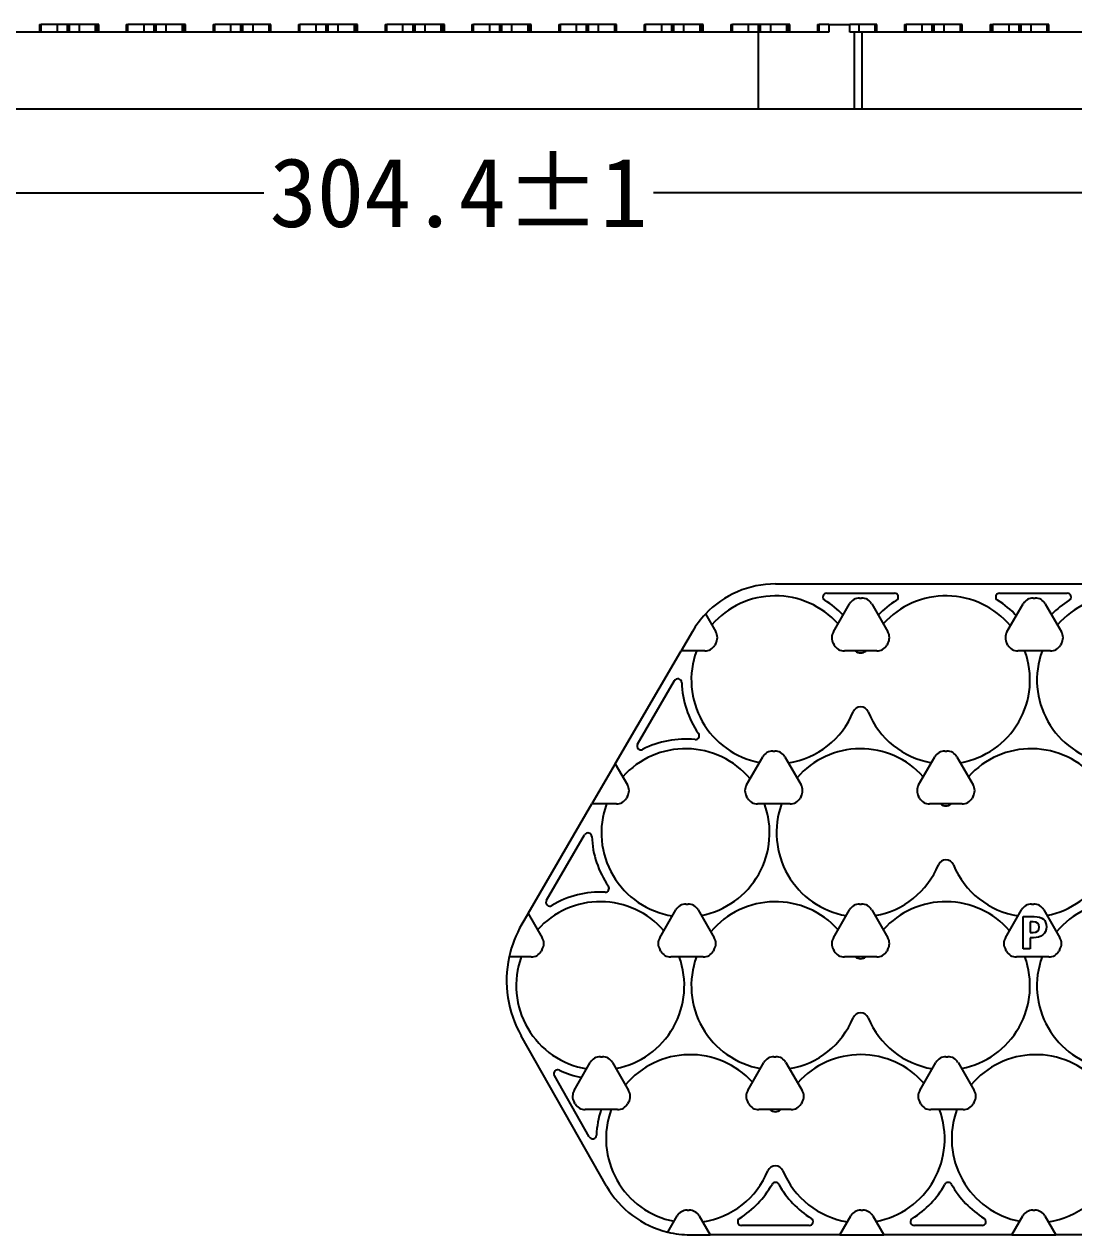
# Model space of a CAD drawing. Header units: millimetres. Extents: x -12 to 988, y -34 to 673.
# Drawn here: x 550.9 to 686.9, y 213.4 to 370.4 of the extents above; entities that cross this region are included whole.
import ezdxf

# ---------------------------------------------------------------- set-up
doc = ezdxf.new("R2010")
doc.units = ezdxf.units.MM
doc.dimstyles.new('副本 Standard', dxfattribs={"dimtxt": 9, "dimasz": 5, "dimexe": 1, "dimexo": 0.5, "dimgap": 0.5, "dimtad": 0, "dimtoh": 1, "dimdec": 1, "dimzin": 0, "dimdsep": 46, "dimtxsty": 'Standard', "dimcen": 0.09, "dimclrd": 3, "dimclre": 3, "dimclrt": 3, "dimadec": 0, "dimazin": 0, "dimtfac": 1, "dimtdec": 1, "dimtofl": 0, "dimtmove": 0, "dimatfit": 3, "dimfxl": 0, "dimtolj": 1, "dimtzin": 0, "dimarcsym": 0})

# ---------------------------------------------------------------- blocks, each defined once
blk = doc.blocks.new('*D6')
at = {"color": 3, "lineweight": -2, "transparency": 16777216}
for p, q in [((454.96, 360.98), (454.96, 347.5)), ((759.39, 360.98), (759.39, 347.5)), ((459.96, 348.5), (581.93, 348.5)), ((754.39, 348.5), (632.43, 348.5))]:
    blk.add_line(p, q, dxfattribs=at)
at = {"color": 3, "transparency": 16777216}
for points in [[(459.96, 349.34), (459.96, 347.67), (454.96, 348.5)], [(754.39, 349.34), (754.39, 347.67), (759.39, 348.5)]]:
    blk.add_solid(points, dxfattribs=at)
at = {"layer": 'Defpoints', "color": 0, "transparency": 16777216}
for p in [(454.96, 361.48), (759.39, 361.48), (759.39, 348.5)]:
    blk.add_point(p, dxfattribs=at)
at = {"color": 3, "transparency": 16777216, "insert": (607.18, 348.5), "char_height": 9, "width": 67.7078, "attachment_point": 5}
blk.add_mtext('\\A1;304.4%%P1', dxfattribs=at)

msp = doc.modelspace()

# ---------------------------------------------------------------- linework, layer by layer
at = {"linetype": 'Continuous'}
for p, q in [((646.01, 369.34), (489.51, 369.34)), ((552.87, 370.34), (553.08, 370.34)), ((552.87, 370.34), (552.87, 369.34)), ((555.18, 370.34), (553.08, 370.34)), ((553.08, 369.34), (553.08, 370.34)), ((556.48, 370.34), (555.18, 370.34)), ((555.18, 369.34), (555.18, 370.34)), ((556.14, 370.37), (556.14, 370.34)), ((556.74, 370.34), (556.48, 370.34)), ((556.48, 369.34), (556.48, 370.34)), ((558.04, 370.34), (556.74, 370.34)), ((556.74, 369.34), (556.74, 370.34)), ((557.37, 370.34), (557.37, 370.37)), ((560.14, 370.34), (558.04, 370.34)), ((558.04, 369.34), (558.04, 370.34)), ((560.34, 370.34), (560.14, 370.34)), ((560.14, 369.34), (560.14, 370.34)), ((560.34, 369.34), (560.34, 370.34)), ((560.54, 370.34), (560.34, 370.34)), ((560.54, 369.34), (560.54, 370.34)), ((564.12, 370.34), (564.33, 370.34)), ((564.12, 370.34), (564.12, 369.34)), ((566.43, 370.34), (564.33, 370.34)), ((564.33, 369.34), (564.33, 370.34)), ((567.73, 370.34), (566.43, 370.34)), ((566.43, 369.34), (566.43, 370.34)), ((567.99, 370.34), (567.73, 370.34)), ((567.73, 369.34), (567.73, 370.34)), ((569.29, 370.34), (567.99, 370.34)), ((567.99, 369.34), (567.99, 370.34)), ((569.29, 369.34), (569.29, 370.34)), ((571.39, 370.34), (569.29, 370.34)), ((571.39, 369.34), (571.39, 370.34)), ((571.59, 370.34), (571.39, 370.34)), ((571.79, 370.34), (571.59, 370.34)), ((571.59, 369.34), (571.59, 370.34)), ((571.79, 369.34), (571.79, 370.34)), ((575.37, 370.34), (575.58, 370.34)), ((575.37, 370.34), (575.37, 369.34)), ((577.68, 370.34), (575.58, 370.34)), ((575.58, 369.34), (575.58, 370.34)), ((578.98, 370.34), (577.68, 370.34)), ((577.68, 369.34), (577.68, 370.34)), ((578.57, 370.37), (578.57, 370.34)), ((579.24, 370.34), (578.98, 370.34)), ((578.98, 369.34), (578.98, 370.34)), ((580.54, 370.34), (579.24, 370.34)), ((579.24, 369.34), (579.24, 370.34)), ((579.75, 370.34), (579.75, 370.37)), ((582.64, 370.34), (580.54, 370.34)), ((580.54, 369.34), (580.54, 370.34)), ((582.84, 370.34), (582.64, 370.34)), ((582.64, 369.34), (582.64, 370.34)), ((582.84, 369.34), (582.84, 370.34)), ((586.42, 370.34), (586.63, 370.34)), ((586.42, 370.34), (586.42, 369.34)), ((588.73, 370.34), (586.63, 370.34)), ((586.63, 369.34), (586.63, 370.34)), ((590.03, 370.34), (588.73, 370.34)), ((588.73, 369.34), (588.73, 370.34)), ((590.29, 370.34), (590.03, 370.34)), ((590.03, 369.34), (590.03, 370.34)), ((591.59, 370.34), (590.29, 370.34)), ((590.29, 369.34), (590.29, 370.34)), ((591.59, 369.34), (591.59, 370.34)), ((593.69, 370.34), (591.59, 370.34)), ((593.69, 369.34), (593.69, 370.34)), ((593.89, 370.34), (593.69, 370.34)), ((594.09, 370.34), (593.89, 370.34)), ((593.89, 369.34), (593.89, 370.34)), ((594.09, 369.34), (594.09, 370.34)), ((597.67, 370.34), (597.88, 370.34)), ((597.67, 370.34), (597.67, 369.34)), ((599.98, 370.34), (597.88, 370.34)), ((597.88, 369.34), (597.88, 370.34)), ((601.28, 370.34), (599.98, 370.34)), ((599.98, 369.34), (599.98, 370.34)), ((601.19, 370.37), (601.19, 370.34)), ((601.54, 370.34), (601.28, 370.34)), ((601.28, 369.34), (601.28, 370.34)), ((602.84, 370.34), (601.54, 370.34)), ((601.54, 369.34), (601.54, 370.34)), ((602.36, 370.34), (602.36, 370.37)), ((604.94, 370.34), (602.84, 370.34)), ((602.84, 369.34), (602.84, 370.34)), ((605.14, 370.34), (604.94, 370.34)), ((604.94, 369.34), (604.94, 370.34)), ((605.14, 369.34), (605.14, 370.34)), ((605.34, 370.34), (605.14, 370.34)), ((605.34, 369.34), (605.34, 370.34)), ((608.92, 370.34), (609.13, 370.34)), ((608.92, 370.34), (608.92, 369.34)), ((611.23, 370.34), (609.13, 370.34)), ((609.13, 369.34), (609.13, 370.34)), ((612.53, 370.34), (611.23, 370.34)), ((611.23, 369.34), (611.23, 370.34)), ((612.53, 369.34), (612.53, 370.34)), ((612.79, 370.34), (612.53, 370.34)), ((614.09, 370.34), (612.79, 370.34)), ((612.79, 369.34), (612.79, 370.34)), ((614.09, 369.34), (614.09, 370.34)), ((616.19, 370.34), (614.09, 370.34)), ((616.19, 369.34), (616.19, 370.34)), ((616.39, 370.34), (616.19, 370.34)), ((616.59, 370.34), (616.39, 370.34)), ((616.39, 369.34), (616.39, 370.34)), ((616.59, 369.34), (616.59, 370.34)), ((620.17, 370.34), (620.38, 370.34)), ((620.17, 370.34), (620.17, 369.34)), ((622.48, 370.34), (620.38, 370.34)), ((620.38, 369.34), (620.38, 370.34)), ((623.78, 370.34), (622.48, 370.34)), ((622.48, 369.34), (622.48, 370.34)), ((623.25, 370.37), (623.25, 370.34)), ((623.78, 369.34), (623.78, 370.34)), ((624.04, 370.34), (623.78, 370.34)), ((625.34, 370.34), (624.04, 370.34)), ((624.04, 369.34), (624.04, 370.34)), ((624.48, 370.34), (624.48, 370.37)), ((627.44, 370.34), (625.34, 370.34)), ((625.34, 369.34), (625.34, 370.34)), ((627.64, 370.34), (627.44, 370.34)), ((627.44, 369.34), (627.44, 370.34)), ((627.64, 369.34), (627.64, 370.34)), ((631.22, 370.34), (631.43, 370.34)), ((631.22, 370.34), (631.22, 369.34)), ((633.53, 370.34), (631.43, 370.34)), ((631.43, 369.34), (631.43, 370.34)), ((634.83, 370.34), (633.53, 370.34)), ((633.53, 369.34), (633.53, 370.34)), ((634.83, 369.34), (634.83, 370.34)), ((635.09, 370.34), (634.83, 370.34)), ((636.39, 370.34), (635.09, 370.34)), ((635.09, 369.34), (635.09, 370.34)), ((636.39, 369.34), (636.39, 370.34)), ((638.49, 370.34), (636.39, 370.34)), ((638.69, 370.34), (638.49, 370.34)), ((638.49, 369.34), (638.49, 370.34)), ((638.89, 370.34), (638.69, 370.34)), ((638.69, 369.34), (638.69, 370.34)), ((638.89, 369.34), (638.89, 370.34)), ((642.47, 370.34), (642.68, 370.34)), ((642.47, 370.34), (642.47, 369.34)), ((644.78, 370.34), (642.68, 370.34)), ((642.68, 369.34), (642.68, 370.34)), ((646.08, 370.34), (644.78, 370.34)), ((644.78, 369.34), (644.78, 370.34)), ((655.19, 369.34), (646.01, 369.34)), ((646.01, 369.34), (646.01, 359.34)), ((646.34, 370.34), (646.08, 370.34)), ((646.08, 369.34), (646.08, 370.34)), ((647.64, 370.34), (646.34, 370.34)), ((646.34, 369.34), (646.34, 370.34)), ((649.74, 370.34), (647.64, 370.34)), ((647.64, 369.34), (647.64, 370.34)), ((649.74, 369.34), (649.74, 370.34)), ((649.94, 370.34), (649.74, 370.34)), ((650.14, 370.34), (649.94, 370.34)), ((649.94, 369.34), (649.94, 370.34)), ((650.14, 369.34), (650.14, 370.34)), ((653.72, 370.34), (653.93, 370.34)), ((653.72, 370.34), (653.72, 369.34)), ((655.19, 370.34), (653.93, 370.34)), ((653.93, 369.34), (653.93, 370.34)), ((655.19, 370.34), (657.88, 370.34)), ((655.19, 370.34), (655.19, 369.34)), ((657.88, 369.34), (657.88, 370.34)), ((659.09, 370.34), (657.88, 370.34)), ((658.46, 369.34), (657.88, 369.34)), ((658.46, 369.34), (658.46, 359.34)), ((659.46, 369.34), (658.46, 369.34)), ((661.19, 370.34), (659.09, 370.34)), ((659.09, 369.34), (659.09, 370.34)), ((724.56, 369.34), (659.46, 369.34)), ((659.46, 369.34), (659.46, 359.34)), ((661.39, 370.34), (661.19, 370.34)), ((661.19, 369.34), (661.19, 370.34)), ((661.39, 369.34), (661.39, 370.34)), ((664.97, 370.34), (665.18, 370.34)), ((664.97, 370.34), (664.97, 369.34)), ((667.28, 370.34), (665.18, 370.34)), ((665.18, 369.34), (665.18, 370.34)), ((668.58, 370.34), (667.28, 370.34)), ((667.28, 369.34), (667.28, 370.34)), ((668.84, 370.34), (668.58, 370.34)), ((668.58, 369.34), (668.58, 370.34)), ((670.14, 370.34), (668.84, 370.34)), ((668.84, 369.34), (668.84, 370.34)), ((672.24, 370.34), (670.14, 370.34)), ((670.14, 369.34), (670.14, 370.34)), ((672.44, 370.34), (672.24, 370.34)), ((672.24, 369.34), (672.24, 370.34)), ((672.44, 369.34), (672.44, 370.34)), ((676.08, 370.34), (676.22, 370.34)), ((676.08, 370.34), (676.08, 369.34)), ((676.22, 370.34), (676.43, 370.34)), ((676.22, 370.34), (676.22, 369.34)), ((678.53, 370.34), (676.43, 370.34)), ((676.43, 369.34), (676.43, 370.34)), ((679.83, 370.34), (678.53, 370.34)), ((678.53, 369.34), (678.53, 370.34)), ((680.09, 370.34), (679.83, 370.34)), ((679.83, 369.34), (679.83, 370.34)), ((681.39, 370.34), (680.09, 370.34)), ((680.09, 369.34), (680.09, 370.34)), ((683.49, 370.34), (681.39, 370.34)), ((681.39, 369.34), (681.39, 370.34)), ((683.69, 370.34), (683.49, 370.34)), ((683.49, 369.34), (683.49, 370.34)), ((683.69, 369.34), (683.69, 370.34)), ((646.01, 359.34), (489.51, 359.34)), ((658.46, 359.34), (646.01, 359.34)), ((659.46, 359.34), (658.46, 359.34)), ((724.56, 359.34), (659.46, 359.34)), ((648.25, 297.81), (713.35, 297.81)), ((654.91, 296.61), (663.68, 296.61)), ((677.31, 296.61), (686.08, 296.61)), ((655.76, 291.59), (657.86, 295.22)), ((659.16, 295.97), (659.43, 295.97)), ((660.73, 295.22), (662.83, 291.59)), ((678.26, 291.59), (680.36, 295.22)), ((681.66, 295.97), (681.93, 295.97)), ((683.23, 295.22), (685.33, 291.59)), ((639.19, 293.91), (640.53, 291.59)), ((637.49, 291.63), (636.02, 289.11)), ((627.5, 274.49), (636.02, 289.11)), ((639.1, 289.11), (636.02, 289.11)), ((640.53, 290.09), (640.4, 289.86)), ((655.89, 289.86), (655.76, 290.09)), ((661.4, 289.11), (657.19, 289.11)), ((662.83, 290.09), (662.7, 289.86)), ((678.39, 289.86), (678.26, 290.09)), ((683.9, 289.11), (679.69, 289.11)), ((685.33, 290.09), (685.2, 289.86)), ((630.37, 277.03), (635.17, 285.27)), ((644.51, 271.76), (646.61, 275.39)), ((647.91, 276.14), (648.18, 276.14)), ((649.48, 275.39), (651.58, 271.76)), ((666.81, 271.76), (668.91, 275.39)), ((670.21, 276.14), (670.48, 276.14)), ((671.78, 275.39), (673.88, 271.76)), ((627.5, 274.49), (624.47, 269.28)), ((627.5, 274.49), (629.08, 271.76)), ((629.08, 270.26), (628.95, 270.03)), ((644.64, 270.03), (644.51, 270.26)), ((651.58, 270.26), (651.45, 270.03)), ((666.94, 270.03), (666.81, 270.26)), ((673.88, 270.26), (673.75, 270.03)), ((616.2, 255.09), (624.47, 269.28)), ((627.65, 269.28), (624.47, 269.28)), ((650.15, 269.28), (645.94, 269.28)), ((672.45, 269.28), (668.24, 269.28)), ((618.58, 256.79), (623.52, 265.28)), ((636.66, 256.31), (636.93, 256.31)), ((659.16, 256.31), (659.43, 256.31)), ((681.46, 256.31), (681.73, 256.31)), ((616.2, 255.09), (615.38, 253.68)), ((616.2, 255.09), (618.03, 251.93)), ((633.26, 251.93), (635.36, 255.56)), ((638.23, 255.56), (640.33, 251.93)), ((655.76, 251.93), (657.86, 255.56)), ((660.73, 255.56), (662.83, 251.93)), ((678.06, 251.93), (680.16, 255.56)), ((680.37, 250.48), (680.37, 254.68)), ((683.03, 255.56), (685.13, 251.93)), ((681.26, 253.98), (681.26, 252.63)), ((681.26, 251.94), (681.26, 250.48)), ((681.72, 251.94), (681.26, 251.94)), ((618.03, 250.43), (617.9, 250.2)), ((633.39, 250.2), (633.26, 250.43)), ((640.33, 250.43), (640.2, 250.2)), ((655.89, 250.2), (655.76, 250.43)), ((662.83, 250.43), (662.7, 250.2)), ((678.19, 250.2), (678.06, 250.43)), ((681.26, 250.48), (680.37, 250.48)), ((685.13, 250.43), (685, 250.2)), ((616.6, 249.45), (613.74, 249.45)), ((638.9, 249.45), (634.69, 249.45)), ((661.4, 249.45), (657.19, 249.45)), ((683.7, 249.45), (679.49, 249.45)), ((626.37, 219.73), (615.3, 239.22)), ((622.16, 232.14), (624.26, 235.76)), ((625.56, 236.51), (625.82, 236.51)), ((627.12, 235.76), (629.22, 232.14)), ((644.66, 232.14), (646.76, 235.76)), ((648.06, 236.51), (648.32, 236.51)), ((649.62, 235.76), (651.72, 232.14)), ((666.96, 232.14), (669.06, 235.76)), ((670.36, 236.51), (670.62, 236.51)), ((671.92, 235.76), (674.02, 232.14)), ((624.12, 226.12), (619.61, 234.07)), ((622.29, 230.4), (622.15, 230.64)), ((627.79, 229.65), (623.59, 229.65)), ((629.23, 230.64), (629.09, 230.4)), ((644.79, 230.4), (644.65, 230.64)), ((650.29, 229.65), (646.09, 229.65)), ((651.73, 230.64), (651.59, 230.4)), ((667.09, 230.4), (666.95, 230.64)), ((672.59, 229.65), (668.39, 229.65)), ((674.03, 230.64), (673.89, 230.4)), ((636.81, 216.62), (637.08, 216.62)), ((659.31, 216.62), (659.58, 216.62)), ((681.61, 216.62), (681.88, 216.62)), ((634.3, 213.77), (635.51, 215.87)), ((638.38, 215.87), (639.79, 213.43)), ((656.6, 213.43), (658.01, 215.87)), ((660.88, 215.87), (662.29, 213.43)), ((678.9, 213.43), (680.31, 215.87)), ((683.18, 215.87), (684.59, 213.43)), ((652.63, 214.63), (643.86, 214.63)), ((675.03, 214.63), (666.26, 214.63)), ((637.2, 213.43), (639.79, 213.43)), ((656.6, 213.43), (639.79, 213.43)), ((656.6, 213.43), (662.29, 213.43)), ((678.9, 213.43), (662.29, 213.43)), ((678.9, 213.43), (684.59, 213.43)), ((701.4, 213.43), (684.59, 213.43))]:
    msp.add_line(p, q, dxfattribs=at)
for centre, radius, start, end in [((648.25, 285.36), 12.45, 90, 136.6826), ((654.91, 296.11), 0.5, 90, 238.1902), ((663.68, 296.11), 0.5, 301.8098, 90), ((677.31, 296.11), 0.5, 90, 238.1902), ((686.08, 296.11), 0.5, 301.8098, 90), ((648.25, 285.36), 10.9, 41.8324, 139.1272), ((648.25, 285.36), 12.15, 43.7468, 58.1902), ((659.16, 294.47), 1.5, 90, 149.9136), ((659.43, 294.47), 1.5, 30.0864, 90), ((670.35, 285.36), 12.15, 121.8098, 136.2532), ((670.35, 285.36), 10.9, 39.9077, 138.1676), ((670.65, 285.36), 12.15, 43.3216, 58.1902), ((681.66, 294.47), 1.5, 90, 149.9136), ((681.93, 294.47), 1.5, 30.0864, 90), ((692.75, 285.36), 12.15, 121.8098, 135.8288), ((693.05, 285.36), 10.9, 41.8324, 139.1272), ((648.25, 285.36), 12.45, 136.6826, 149.778), ((639.23, 290.84), 1.5, 330.1728, 30.0864), ((657.06, 290.84), 1.5, 149.9136, 209.8272), ((661.53, 290.84), 1.5, 330.1728, 30.0864), ((679.56, 290.84), 1.5, 149.9136, 209.8272), ((684.03, 290.84), 1.5, 330.1728, 30.0864), ((648.25, 285.36), 10.9, 159.926, 259.1381), ((639.1, 290.61), 1.5, 270, 330.1728), ((657.19, 290.61), 1.5, 209.8272, 270), ((659.3, 289.91), 1.05, 230.3525, 309.6475), ((661.4, 290.61), 1.5, 270, 330.1728), ((670.35, 285.36), 10.9, 279.8957, 20.074), ((679.69, 290.61), 1.5, 209.8272, 270), ((693.05, 285.36), 10.9, 159.926, 259.1381), ((683.9, 290.61), 1.5, 270, 330.1728), ((635.6, 285.01), 0.5, 1.5878, 149.778), ((648.25, 285.36), 12.15, 181.5878, 214.9341), ((648.25, 285.36), 10.9, 278.9234, 337.6211), ((659.3, 280.81), 1.05, 22.3789, 157.6211), ((670.35, 285.36), 10.9, 202.3789, 260.1043), ((637.88, 278.12), 0.5, 264.1953, 34.9341), ((636.6, 265.54), 10.9, 39.9077, 138.1676), ((630.81, 276.78), 0.5, 149.778, 297.2399), ((636.6, 265.54), 12.15, 84.1953, 117.2399), ((659.3, 265.54), 10.9, 41.8324, 139.1272), ((681.4, 265.54), 10.9, 39.9077, 138.1676), ((647.91, 274.64), 1.5, 90, 149.9136), ((648.18, 274.64), 1.5, 30.0864, 90), ((670.21, 274.64), 1.5, 90, 149.9136), ((670.48, 274.64), 1.5, 30.0864, 90), ((627.78, 271.01), 1.5, 330.1728, 30.0864), ((645.81, 271.01), 1.5, 149.9136, 209.8272), ((650.28, 271.01), 1.5, 330.1728, 30.0864), ((668.11, 271.01), 1.5, 149.9136, 209.8272), ((672.58, 271.01), 1.5, 330.1728, 30.0864), ((627.65, 270.78), 1.5, 270, 330.1728), ((645.94, 270.78), 1.5, 209.8272, 270), ((650.15, 270.78), 1.5, 270, 330.1728), ((668.24, 270.78), 1.5, 209.8272, 270), ((672.45, 270.78), 1.5, 270, 330.1728), ((636.6, 265.54), 10.9, 159.926, 261.0774), ((636.6, 265.54), 10.9, 280.8611, 20.074), ((659.3, 265.54), 10.9, 159.926, 260.1051), ((670.35, 270.09), 1.05, 230.3525, 309.6475), ((681.4, 265.54), 10.9, 280.8611, 20.074), ((623.96, 265.02), 0.5, 2.3161, 149.778), ((636.6, 265.54), 12.15, 182.3161, 214.6673), ((659.3, 265.54), 10.9, 279.8949, 337.6211), ((670.35, 260.99), 1.05, 22.3789, 157.6211), ((681.4, 265.54), 10.9, 202.3789, 261.0774), ((625.55, 245.71), 12.15, 87.0738, 121.0904), ((626.19, 258.34), 0.5, 267.0738, 34.6673), ((625.55, 245.71), 10.9, 40.872, 138.1684), ((619.01, 256.54), 0.5, 149.778, 301.0904), ((636.66, 254.81), 1.5, 90, 149.9136), ((636.93, 254.81), 1.5, 30.0864, 90), ((648.25, 245.71), 10.9, 41.8316, 140.0931), ((659.16, 254.81), 1.5, 90, 149.9136), ((659.43, 254.81), 1.5, 30.0864, 90), ((670.35, 245.71), 10.9, 40.872, 138.1684), ((681.46, 254.81), 1.5, 90, 149.9136), ((681.73, 254.81), 1.5, 30.0864, 90), ((693.05, 245.71), 10.9, 41.8316, 140.0931), ((627.91, 246.38), 14.5, 149.778, 167.7998), ((616.73, 251.18), 1.5, 330.1728, 30.0864), ((634.56, 251.18), 1.5, 149.9136, 209.8272), ((639.03, 251.18), 1.5, 330.1728, 30.0864), ((657.06, 251.18), 1.5, 149.9136, 209.8272), ((661.53, 251.18), 1.5, 330.1728, 30.0864), ((679.36, 251.18), 1.5, 149.9136, 209.8272), ((683.83, 251.18), 1.5, 330.1728, 30.0864), ((616.6, 250.95), 1.5, 270, 330.1728), ((634.69, 250.95), 1.5, 209.8272, 270), ((638.9, 250.95), 1.5, 270, 330.1728), ((657.19, 250.95), 1.5, 209.8272, 270), ((661.4, 250.95), 1.5, 270, 330.1728), ((679.49, 250.95), 1.5, 209.8272, 270), ((683.7, 250.95), 1.5, 270, 330.1728), ((627.91, 246.38), 14.5, 167.7998, 209.5868), ((625.55, 245.71), 10.9, 159.9277, 260.717), ((625.55, 245.71), 10.9, 280.6842, 20.0723), ((648.25, 245.71), 10.9, 159.9277, 259.747), ((659.3, 250.26), 1.05, 230.3774, 309.6226), ((670.35, 245.71), 10.9, 280.6842, 20.0723), ((693.05, 245.71), 10.9, 159.9277, 259.747), ((659.3, 241.16), 1.05, 22.3789, 157.6211), ((648.25, 245.71), 10.9, 279.7168, 337.6211), ((670.35, 245.71), 10.9, 202.3789, 260.717), ((625.56, 235.01), 1.5, 90, 149.9136), ((625.82, 235.01), 1.5, 30.0864, 90), ((637.2, 225.88), 10.9, 42.1853, 140.271), ((648.06, 235.01), 1.5, 90, 149.9136), ((648.32, 235.01), 1.5, 30.0864, 90), ((659.3, 225.88), 10.9, 41.2277, 138.3442), ((670.36, 235.01), 1.5, 90, 149.9136), ((670.62, 235.01), 1.5, 30.0864, 90), ((682, 225.88), 10.9, 42.1853, 140.271), ((620.04, 234.32), 0.5, 64.2127, 209.5868), ((625.55, 245.71), 12.15, 244.2127, 258.4933), ((623.46, 231.38), 1.5, 149.9136, 209.8272), ((627.93, 231.38), 1.5, 330.1728, 30.0864), ((645.96, 231.38), 1.5, 149.9136, 209.8272), ((650.43, 231.38), 1.5, 330.1728, 30.0864), ((668.26, 231.38), 1.5, 149.9136, 209.8272), ((672.73, 231.38), 1.5, 330.1728, 30.0864), ((623.59, 231.15), 1.5, 209.8272, 270), ((637.2, 225.88), 12.15, 161.9079, 177.7769), ((637.2, 225.88), 10.9, 159.7475, 258.975), ((627.79, 231.15), 1.5, 270, 330.1728), ((646.09, 231.15), 1.5, 209.8272, 270), ((648.25, 230.43), 1.05, 227.6996, 312.3004), ((650.29, 231.15), 1.5, 270, 330.1728), ((659.3, 225.88), 10.9, 280.5345, 20.2525), ((668.39, 231.15), 1.5, 209.8272, 270), ((682, 225.88), 10.9, 159.7475, 258.975), ((672.59, 231.15), 1.5, 270, 330.1728), ((624.56, 226.37), 0.5, 209.5868, 357.7769), ((637.2, 225.88), 10.9, 278.5918, 337.6211), ((648.25, 221.33), 1.05, 22.3789, 157.6211), ((659.3, 225.88), 10.9, 202.3789, 260.9115), ((682, 225.88), 10.9, 278.5918, 337.6211), ((637.2, 225.88), 12.45, 209.5868, 256.5276), ((637.2, 225.88), 12.15, 301.8098, 330.87), ((648.25, 219.72), 0.5, 29.13, 150.87), ((659.3, 225.88), 12.15, 209.13, 238.1902), ((659.6, 225.88), 12.15, 301.8098, 330.87), ((670.65, 219.72), 0.5, 29.13, 150.87), ((681.7, 225.88), 12.15, 209.13, 238.1902), ((636.81, 215.12), 1.5, 90, 149.9136), ((637.08, 215.12), 1.5, 30.0864, 90), ((659.31, 215.12), 1.5, 90, 149.9136), ((659.58, 215.12), 1.5, 30.0864, 90), ((681.61, 215.12), 1.5, 90, 149.9136), ((681.88, 215.12), 1.5, 30.0864, 90), ((643.86, 215.13), 0.5, 121.8098, 270), ((652.63, 215.13), 0.5, 270, 58.1902), ((666.26, 215.13), 0.5, 121.8098, 270), ((675.03, 215.13), 0.5, 270, 58.1902), ((637.2, 225.88), 12.45, 256.5276, 270)]:
    msp.add_arc(centre, radius, start, end, dxfattribs=at)
for points, knots in [([(680.37, 254.68), (680.85, 254.68), (681.33, 254.68), (682.85, 254.68), (683.38, 254.23), (683.38, 252.92), (683.22, 252.57), (682.59, 252.05), (682.19, 251.93), (681.72, 251.94)], [0, 0, 0, 0, 0.18956, 0.18956, 0.600598, 0.600598, 0.800299, 0.800299, 1, 1, 1, 1]), ([(681.26, 252.63), (681.39, 252.63), (681.52, 252.63), (682.17, 252.63), (682.44, 252.86), (682.44, 253.76), (682.18, 253.98), (681.52, 253.98), (681.39, 253.98), (681.26, 253.98)], [0, 0, 0, 0, 0.099497, 0.099497, 0.504443, 0.504443, 0.89979, 0.89979, 1, 1, 1, 1])]:
    msp.add_open_spline(points, degree=3, knots=knots, dxfattribs=at)

# ---------------------------------------------------------------- dimensions: what is measured, and where the dimension line sits
dim = msp.add_linear_dim(base=(759.39, 348.5), p1=(454.96, 361.48), p2=(759.39, 361.48), text='<>%%P1', dimstyle='副本 Standard')
dim.commit()
dim.dimension.update_dxf_attribs({"geometry": '*D6', "text_midpoint": (607.18, 348.5)})

doc.saveas('drawing.dxf')
